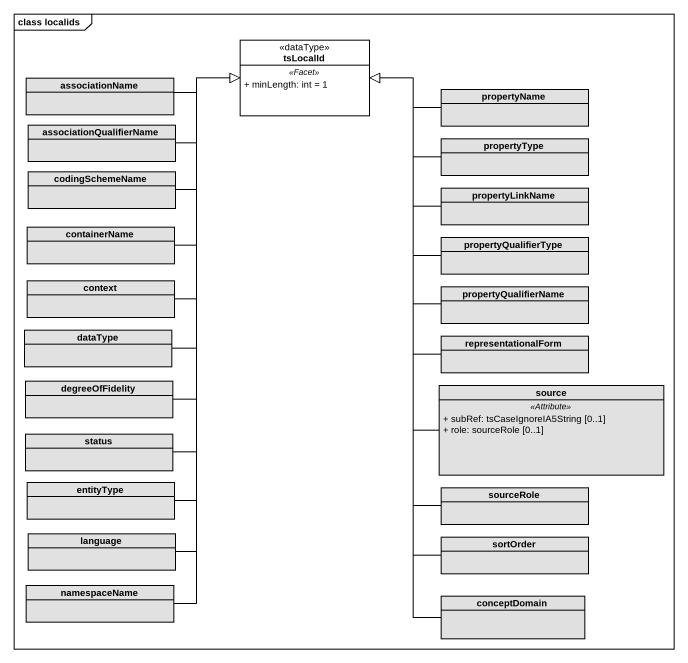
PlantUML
@startuml
mainframe class localids
hide circle
hide empty members
skinparam classAttributeIconSize 0
class tsLocalId <<dataType>> #FFFFFF {
  .. <<Facet>> ..
  + minLength: int = 1
}
class associationName #E1E1E1
class propertyName #E1E1E1
class associationQualifierName #E1E1E1
class propertyType #E1E1E1
class codingSchemeName #E1E1E1
class propertyLinkName #E1E1E1
class containerName #E1E1E1
class propertyQualifierType #E1E1E1
class context #E1E1E1
class propertyQualifierName #E1E1E1
class dataType #E1E1E1
class representationalForm #E1E1E1
class degreeOfFidelity #E1E1E1
class source #E1E1E1 {
  .. <<Attribute>> ..
  + subRef: tsCaseIgnoreIA5String [0..1]
  + role: sourceRole [0..1]
}
class status #E1E1E1
class entityType #E1E1E1
class sourceRole #E1E1E1
class language #E1E1E1
class sortOrder #E1E1E1
class namespaceName #E1E1E1
class conceptDomain #E0E0E0
associationName -right-|> tsLocalId
propertyName -left-|> tsLocalId
associationQualifierName -right-|> tsLocalId
propertyType -left-|> tsLocalId
codingSchemeName -right-|> tsLocalId
propertyLinkName -up-|> tsLocalId
containerName -up-|> tsLocalId
propertyQualifierType -up-|> tsLocalId
context -up-|> tsLocalId
propertyQualifierName -up-|> tsLocalId
dataType -up-|> tsLocalId
representationalForm -up-|> tsLocalId
degreeOfFidelity -up-|> tsLocalId
source -up-|> tsLocalId
status -up-|> tsLocalId
entityType -up-|> tsLocalId
sourceRole -up-|> tsLocalId
language -up-|> tsLocalId
sortOrder -up-|> tsLocalId
namespaceName -up-|> tsLocalId
conceptDomain -up-|> tsLocalId
@enduml
